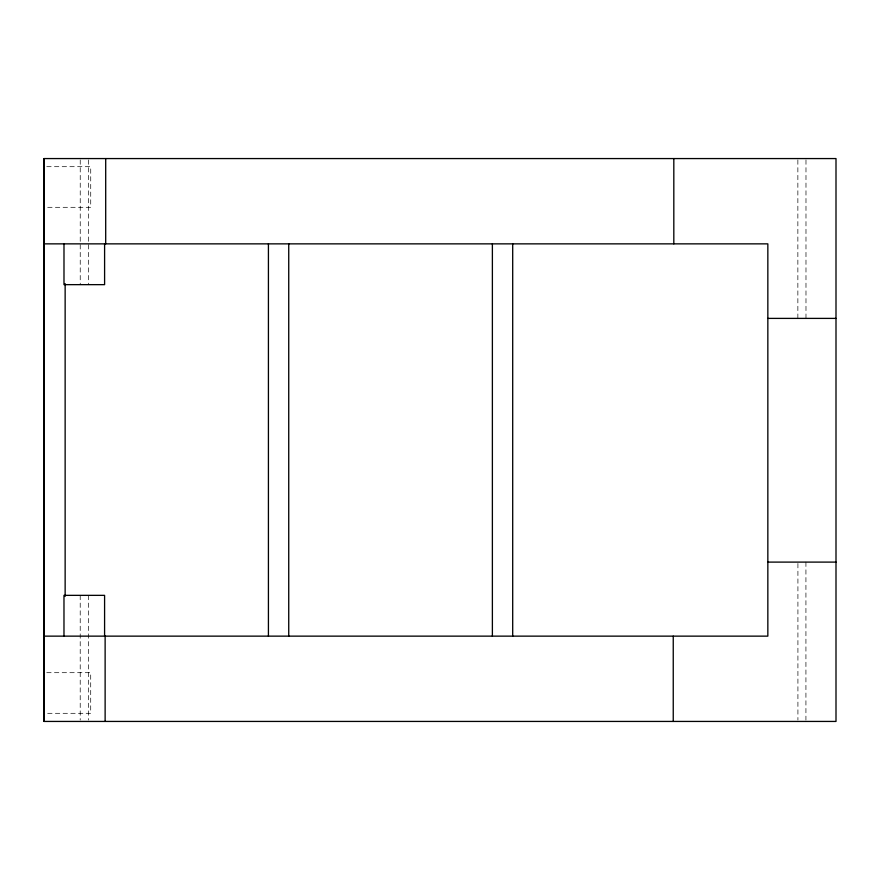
<?xml version="1.0" encoding="UTF-8"?>
<svg xmlns="http://www.w3.org/2000/svg" width="880" height="880" viewBox="0 0 880 880"><rect width="100%" height="100%" fill="white"/><g stroke="black" fill="none" stroke-linecap="round" stroke-linejoin="round"><path stroke-width="0.66" stroke-dasharray="4.4 3.3" d="M46.761 166.694L90.728 166.694L90.717 207.306L46.761 207.306M46.75 672.694L90.706 672.694L90.706 713.306L46.75 713.306M805.981 159.929L805.981 318.395M805.926 562.1L805.926 720.06M797.863 159.929L797.863 318.395M797.918 563.475L797.918 720.06M88.352 159.94L88.352 284.647M88.341 595.353L88.341 720.06M80.234 159.94L80.234 284.647M80.212 595.353L80.212 720.06"/><path stroke-width="1.32" d="M44 721.435L44.011 158.565L836 158.565L836 721.435L44 721.435L44.011 158.565M44.011 243.859L767.844 243.859L767.844 636.141L44 636.141M767.844 318.395L836 318.395M767.844 562.1L836 562.1M673.816 158.565L673.816 243.859M673.244 636.141L673.244 721.435M512.699 243.859L512.699 636.141M492.382 243.859L492.382 636.141M288.739 243.859L288.739 636.141M268.422 243.859L268.422 636.141M105.699 158.565L105.699 243.859M105.127 636.141L105.127 721.435M104.599 243.859L104.599 284.647L63.987 284.647L63.987 243.859M104.588 636.141L104.588 595.353L63.976 595.353L63.976 636.141M65.142 283.635L65.142 596.365"/></g></svg>
